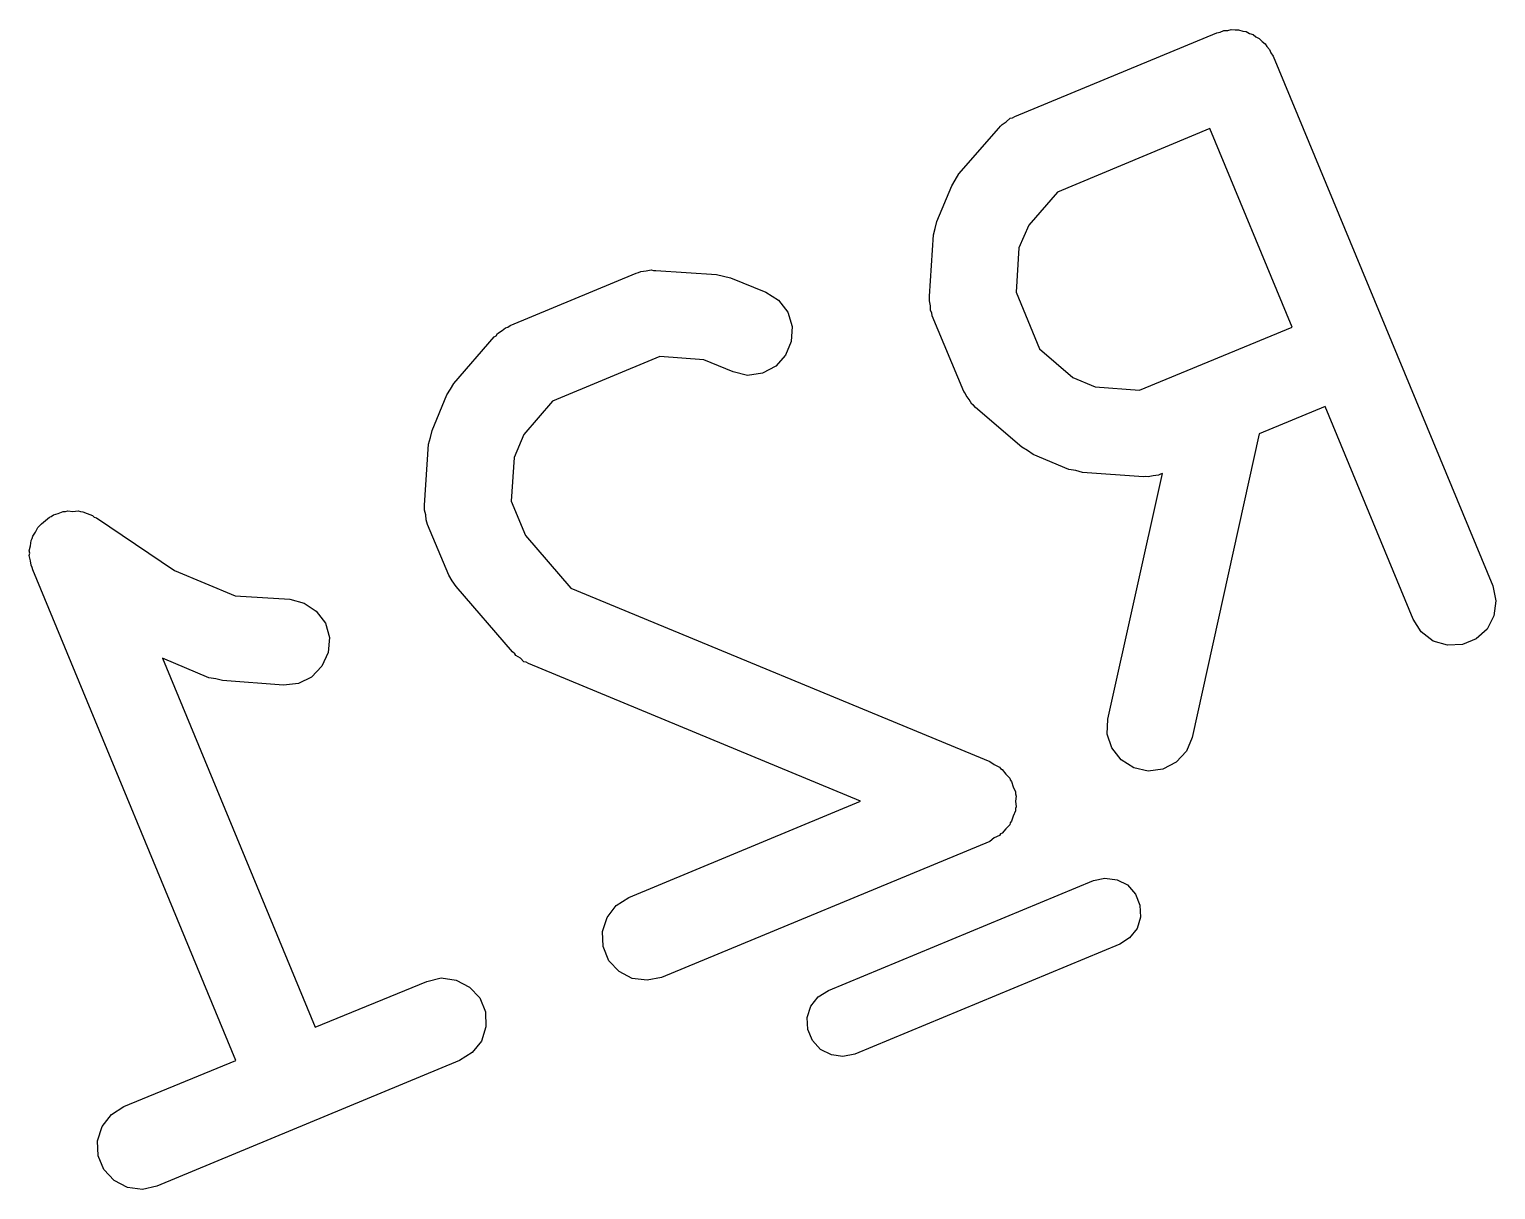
# Model space of a CAD drawing. Extents: x 93.7 to 160.2, y -161.6 to -97.7.
# Drawn here: x 136.348 to 138.904, y -152.506 to -150.484 of the extents above; entities that cross this region are included whole.
import ezdxf

# ---------------------------------------------------------------- set-up
doc = ezdxf.new("R2010")
doc.units = 0
doc.header["$MEASUREMENT"] = 0
doc.layers.add('BLACK', color=7, linetype='CONTINUOUS')

msp = doc.modelspace()

# ---------------------------------------------------------------- linework, layer by layer
at = {"layer": 'Black'}
for p, q in [((138.066, -150.636), (138.418, -150.49)), ((138.418, -150.49), (138.424, -150.489)), ((138.424, -150.489), (138.43, -150.486)), ((138.43, -150.486), (138.437, -150.486)), ((138.437, -150.486), (138.443, -150.484)), ((138.443, -150.484), (138.45, -150.485)), ((138.45, -150.485), (138.456, -150.485)), ((138.456, -150.485), (138.463, -150.487)), ((138.463, -150.487), (138.469, -150.488)), ((138.469, -150.488), (138.475, -150.491)), ((138.475, -150.491), (138.481, -150.493)), ((138.481, -150.493), (138.486, -150.497)), ((138.486, -150.497), (138.492, -150.5)), ((138.492, -150.5), (138.497, -150.505)), ((138.497, -150.505), (138.502, -150.509)), ((138.502, -150.509), (138.505, -150.514)), ((138.505, -150.514), (138.51, -150.519)), ((138.51, -150.519), (138.512, -150.525)), ((138.512, -150.525), (138.516, -150.531)), ((138.516, -150.531), (138.899, -151.454)), ((138.041, -150.653), (138.044, -150.65)), ((138.044, -150.65), (138.051, -150.645)), ((138.051, -150.645), (138.058, -150.639)), ((138.058, -150.639), (138.062, -150.638)), ((138.062, -150.638), (138.066, -150.636)), ((137.968, -150.736), (138.038, -150.656)), ((138.038, -150.656), (138.041, -150.653)), ((138.406, -150.657), (138.14, -150.768)), ((138.549, -151.003), (138.406, -150.657)), ((137.956, -150.757), (137.962, -150.747)), ((137.962, -150.747), (137.968, -150.736)), ((137.93, -150.819), (137.956, -150.757)), ((138.14, -150.768), (138.09, -150.825)), ((137.927, -150.831), (137.93, -150.819)), ((138.09, -150.825), (138.073, -150.865)), ((137.917, -150.949), (137.924, -150.842)), ((137.924, -150.842), (137.927, -150.831)), ((138.073, -150.865), (138.068, -150.942)), ((137.41, -150.908), (137.414, -150.906)), ((137.414, -150.906), (137.423, -150.905)), ((137.423, -150.905), (137.432, -150.903)), ((137.432, -150.903), (137.436, -150.904)), ((137.436, -150.904), (137.44, -150.904)), ((137.44, -150.904), (137.546, -150.911)), ((137.186, -151), (137.406, -150.909)), ((137.406, -150.909), (137.41, -150.908)), ((137.546, -150.911), (137.558, -150.914)), ((137.558, -150.914), (137.57, -150.917)), ((137.57, -150.917), (137.632, -150.942)), ((137.632, -150.942), (137.654, -150.956)), ((137.654, -150.956), (137.67, -150.977)), ((137.917, -150.953), (137.917, -150.949)), ((137.917, -150.957), (137.917, -150.953)), ((137.919, -150.966), (137.917, -150.957)), ((138.068, -150.942), (138.109, -151.041)), ((137.67, -150.977), (137.678, -151.002)), ((137.919, -150.974), (137.919, -150.966)), ((137.921, -150.978), (137.919, -150.974)), ((137.922, -150.983), (137.921, -150.978)), ((137.172, -151.009), (137.178, -151.004)), ((137.178, -151.004), (137.182, -151.003)), ((137.182, -151.003), (137.186, -151)), ((137.678, -151.002), (137.676, -151.028)), ((137.977, -151.115), (137.922, -150.983)), ((138.283, -151.113), (138.549, -151.003)), ((137.088, -151.101), (137.158, -151.02)), ((137.158, -151.02), (137.162, -151.018)), ((137.162, -151.018), (137.164, -151.014)), ((137.164, -151.014), (137.172, -151.009)), ((137.676, -151.028), (137.666, -151.052)), ((137.447, -151.054), (137.26, -151.132)), ((137.524, -151.06), (137.447, -151.054)), ((137.666, -151.052), (137.649, -151.071)), ((138.109, -151.041), (138.167, -151.091)), ((137.575, -151.081), (137.524, -151.06)), ((137.6, -151.087), (137.575, -151.081)), ((137.626, -151.083), (137.6, -151.087)), ((137.649, -151.071), (137.626, -151.083)), ((137.082, -151.111), (137.088, -151.101)), ((138.167, -151.091), (138.206, -151.107)), ((138.206, -151.107), (138.283, -151.113)), ((137.05, -151.183), (137.076, -151.121)), ((137.076, -151.121), (137.082, -151.111)), ((137.26, -151.132), (137.21, -151.19)), ((137.979, -151.118), (137.977, -151.115)), ((137.981, -151.122), (137.979, -151.118)), ((137.986, -151.129), (137.981, -151.122)), ((137.991, -151.137), (137.986, -151.129)), ((137.994, -151.139), (137.991, -151.137)), ((137.997, -151.143), (137.994, -151.139)), ((138.078, -151.212), (137.997, -151.143)), ((138.607, -151.141), (138.492, -151.189)), ((138.76, -151.512), (138.607, -151.141)), ((137.047, -151.195), (137.05, -151.183)), ((137.037, -151.313), (137.044, -151.207)), ((137.044, -151.207), (137.047, -151.195)), ((137.21, -151.19), (137.193, -151.23)), ((138.088, -151.218), (138.078, -151.212)), ((138.492, -151.189), (138.375, -151.718)), ((137.193, -151.23), (137.188, -151.306)), ((138.098, -151.225), (138.088, -151.218)), ((138.16, -151.251), (138.098, -151.225)), ((138.172, -151.253), (138.16, -151.251)), ((138.184, -151.256), (138.172, -151.253)), ((138.29, -151.264), (138.184, -151.256)), ((138.228, -151.686), (138.323, -151.258)), ((138.294, -151.263), (138.29, -151.264)), ((138.298, -151.264), (138.294, -151.263)), ((138.307, -151.262), (138.298, -151.264)), ((138.316, -151.261), (138.307, -151.262)), ((138.32, -151.259), (138.316, -151.261)), ((138.323, -151.258), (138.32, -151.259)), ((137.037, -151.317), (137.037, -151.313)), ((137.188, -151.306), (137.213, -151.366)), ((136.369, -151.346), (136.376, -151.34)), ((136.376, -151.34), (136.383, -151.334)), ((136.383, -151.334), (136.386, -151.333)), ((136.386, -151.333), (136.39, -151.33)), ((136.39, -151.33), (136.398, -151.328)), ((136.398, -151.328), (136.407, -151.324)), ((136.407, -151.324), (136.411, -151.324)), ((136.411, -151.324), (136.415, -151.323)), ((136.415, -151.323), (136.424, -151.324)), ((136.424, -151.324), (136.433, -151.323)), ((136.433, -151.323), (136.437, -151.324)), ((136.437, -151.324), (136.441, -151.325)), ((136.441, -151.325), (136.449, -151.328)), ((136.449, -151.328), (136.458, -151.331)), ((136.458, -151.331), (136.461, -151.334)), ((136.461, -151.334), (136.465, -151.335)), ((136.465, -151.335), (136.601, -151.427)), ((137.037, -151.322), (137.037, -151.317)), ((137.039, -151.33), (137.037, -151.322)), ((137.04, -151.339), (137.039, -151.33)), ((137.041, -151.343), (137.04, -151.339)), ((136.354, -151.367), (136.359, -151.36)), ((136.359, -151.36), (136.363, -151.352)), ((136.363, -151.352), (136.366, -151.349)), ((136.366, -151.349), (136.369, -151.346)), ((137.042, -151.347), (137.041, -151.343)), ((137.079, -151.435), (137.042, -151.347)), ((137.213, -151.366), (137.292, -151.458)), ((136.348, -151.393), (136.35, -151.384)), ((136.35, -151.384), (136.351, -151.375)), ((136.351, -151.375), (136.353, -151.371)), ((136.353, -151.371), (136.354, -151.367)), ((136.349, -151.397), (136.348, -151.393)), ((136.348, -151.401), (136.349, -151.397)), ((136.35, -151.41), (136.348, -151.401)), ((136.351, -151.418), (136.35, -151.41)), ((136.353, -151.422), (136.351, -151.418)), ((136.354, -151.426), (136.353, -151.422)), ((136.708, -152.281), (136.354, -151.426)), ((136.601, -151.427), (136.707, -151.471)), ((137.085, -151.445), (137.079, -151.435)), ((137.092, -151.455), (137.085, -151.445)), ((137.19, -151.569), (137.092, -151.455)), ((137.292, -151.458), (138.022, -151.76)), ((138.899, -151.454), (138.904, -151.48)), ((136.707, -151.471), (136.802, -151.477)), ((136.802, -151.477), (136.827, -151.484)), ((136.827, -151.484), (136.848, -151.498)), ((138.904, -151.48), (138.901, -151.506)), ((136.848, -151.498), (136.864, -151.519)), ((136.864, -151.519), (136.871, -151.544)), ((138.774, -151.534), (138.76, -151.512)), ((138.901, -151.506), (138.889, -151.529)), ((136.871, -151.544), (136.869, -151.57)), ((138.795, -151.55), (138.774, -151.534)), ((138.889, -151.529), (138.87, -151.546)), ((136.869, -151.57), (136.858, -151.594)), ((137.194, -151.572), (137.19, -151.569)), ((138.82, -151.557), (138.795, -151.55)), ((138.846, -151.556), (138.82, -151.557)), ((138.87, -151.546), (138.846, -151.556)), ((136.661, -151.614), (136.58, -151.58)), ((136.58, -151.58), (136.846, -152.223)), ((136.858, -151.594), (136.84, -151.613)), ((137.196, -151.575), (137.194, -151.572)), ((137.204, -151.58), (137.196, -151.575)), ((137.21, -151.586), (137.204, -151.58)), ((137.214, -151.587), (137.21, -151.586)), ((137.218, -151.589), (137.214, -151.587)), ((137.797, -151.829), (137.218, -151.589)), ((136.673, -151.616), (136.661, -151.614)), ((136.685, -151.619), (136.673, -151.616)), ((136.791, -151.627), (136.685, -151.619)), ((136.84, -151.613), (136.817, -151.624)), ((136.817, -151.624), (136.791, -151.627)), ((138.227, -151.712), (138.228, -151.686)), ((138.235, -151.736), (138.227, -151.712)), ((138.375, -151.718), (138.365, -151.742)), ((138.251, -151.757), (138.235, -151.736)), ((138.365, -151.742), (138.347, -151.761)), ((138.022, -151.76), (138.03, -151.765)), ((138.03, -151.765), (138.039, -151.77)), ((138.039, -151.77), (138.041, -151.772)), ((138.041, -151.772), (138.044, -151.774)), ((138.044, -151.774), (138.05, -151.782)), ((138.273, -151.771), (138.251, -151.757)), ((138.298, -151.777), (138.273, -151.771)), ((138.324, -151.773), (138.298, -151.777)), ((138.347, -151.761), (138.324, -151.773)), ((138.05, -151.782), (138.057, -151.789)), ((138.057, -151.789), (138.058, -151.792)), ((138.058, -151.792), (138.06, -151.795)), ((138.06, -151.795), (138.063, -151.804)), ((138.063, -151.804), (138.067, -151.813)), ((138.067, -151.813), (138.067, -151.816)), ((138.067, -151.816), (138.068, -151.82)), ((138.068, -151.82), (138.067, -151.829)), ((137.393, -151.997), (137.797, -151.829)), ((138.067, -151.846), (138.063, -151.855)), ((138.067, -151.829), (138.068, -151.839)), ((138.068, -151.839), (138.067, -151.842)), ((138.067, -151.842), (138.067, -151.846)), ((138.05, -151.877), (138.044, -151.885)), ((138.057, -151.87), (138.05, -151.877)), ((138.058, -151.867), (138.057, -151.87)), ((138.06, -151.864), (138.058, -151.867)), ((138.063, -151.855), (138.06, -151.864)), ((138.022, -151.899), (137.45, -152.136)), ((138.03, -151.893), (138.022, -151.899)), ((138.039, -151.889), (138.03, -151.893)), ((138.041, -151.886), (138.039, -151.889)), ((138.044, -151.885), (138.041, -151.886)), ((137.741, -152.159), (138.203, -151.967)), ((138.203, -151.967), (138.223, -151.963)), ((138.223, -151.963), (138.244, -151.966)), ((138.244, -151.966), (138.262, -151.975)), ((138.262, -151.975), (138.276, -151.991)), ((137.371, -152.011), (137.393, -151.997)), ((138.276, -151.991), (138.284, -152.01)), ((137.355, -152.032), (137.371, -152.011)), ((138.284, -152.01), (138.285, -152.031)), ((137.347, -152.056), (137.355, -152.032)), ((137.348, -152.082), (137.347, -152.056)), ((138.279, -152.051), (138.266, -152.067)), ((138.285, -152.031), (138.279, -152.051)), ((138.249, -152.078), (137.787, -152.27)), ((138.266, -152.067), (138.249, -152.078)), ((137.358, -152.107), (137.348, -152.082)), ((137.376, -152.126), (137.358, -152.107)), ((137.399, -152.138), (137.376, -152.126)), ((136.846, -152.223), (137.041, -152.143)), ((137.041, -152.143), (137.066, -152.137)), ((137.066, -152.137), (137.092, -152.141)), ((137.092, -152.141), (137.115, -152.153)), ((137.115, -152.153), (137.133, -152.172)), ((137.425, -152.141), (137.399, -152.138)), ((137.45, -152.136), (137.425, -152.141)), ((137.133, -152.172), (137.143, -152.196)), ((137.71, -152.186), (137.723, -152.17)), ((137.723, -152.17), (137.741, -152.159)), ((137.143, -152.196), (137.144, -152.222)), ((137.704, -152.206), (137.71, -152.186)), ((137.705, -152.227), (137.704, -152.206)), ((137.144, -152.222), (137.136, -152.247)), ((137.713, -152.246), (137.705, -152.227)), ((137.136, -152.247), (137.12, -152.267)), ((137.727, -152.262), (137.713, -152.246)), ((136.513, -152.361), (136.708, -152.281)), ((137.098, -152.281), (136.57, -152.5)), ((137.12, -152.267), (137.098, -152.281)), ((137.746, -152.271), (137.727, -152.262)), ((137.766, -152.274), (137.746, -152.271)), ((137.787, -152.27), (137.766, -152.274)), ((136.491, -152.375), (136.513, -152.361)), ((136.475, -152.396), (136.491, -152.375)), ((136.467, -152.421), (136.475, -152.396)), ((136.468, -152.447), (136.467, -152.421)), ((136.478, -152.471), (136.468, -152.447)), ((136.496, -152.49), (136.478, -152.471)), ((136.519, -152.502), (136.496, -152.49)), ((136.545, -152.506), (136.519, -152.502)), ((136.57, -152.5), (136.545, -152.506))]:
    msp.add_line(p, q, dxfattribs=at)

doc.saveas('drawing.dxf')
